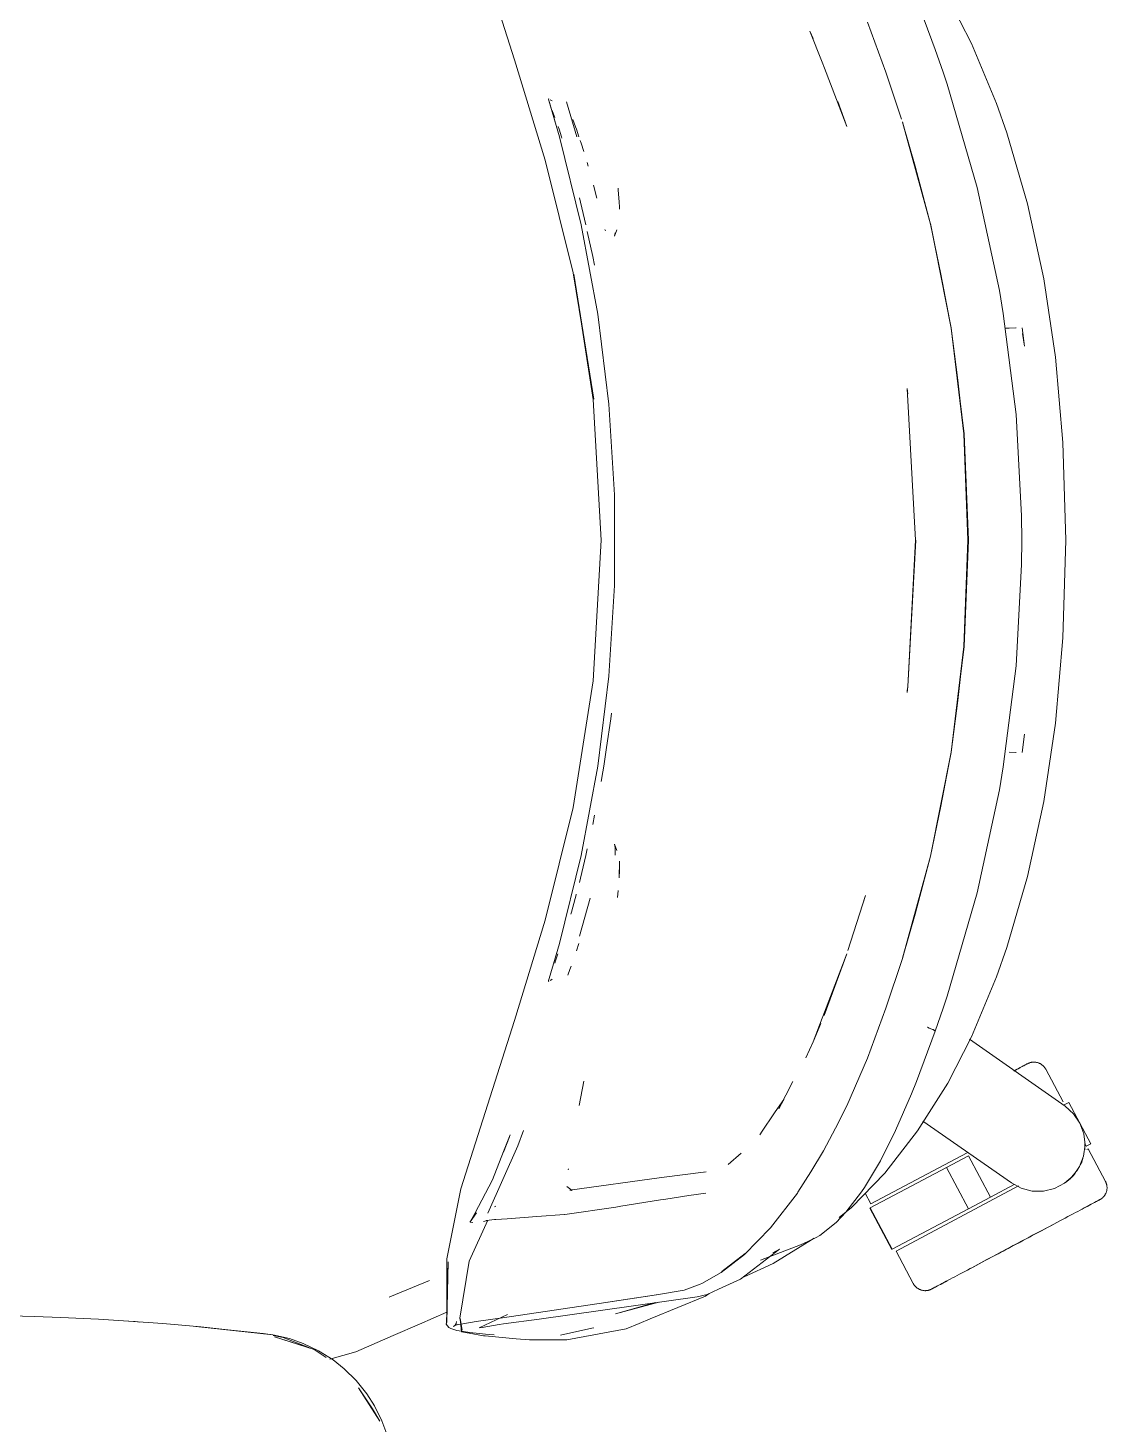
# Model space of a CAD drawing. Header units: millimetres. Extents: x 79795 to 317870, y -36033 to 97293.
# Drawn here: x 228920.4 to 229242.7, y 32901.3 to 33318.5 of the extents above; entities that cross this region are included whole.
import ezdxf

# ---------------------------------------------------------------- set-up
doc = ezdxf.new("R2010")
doc.units = ezdxf.units.MM
doc.header["$MEASUREMENT"] = 0
doc.layers.add('G-IMPT', color=8, linetype='CONTINUOUS', lineweight=9)
doc.layers.add('I-FURN', color=8, linetype='CONTINUOUS', lineweight=9)

msp = doc.modelspace()

# ---------------------------------------------------------------- linework, layer by layer
at = {"layer": 'G-IMPT'}
for p, q in [((229065.68, 33308.97), (229049.69, 33359.21)), ((229202.15, 33313.85), (229195.06, 33327.63)), ((229191.34, 33312.06), (229185.74, 33327.13)), ((229176.57, 33305.28), (229171.11, 33320.16)), ((229157.6, 33308.2), (229153.88, 33317.52)), ((229153.88, 33317.52), (229154.88, 33315.28)), ((229191.34, 33312.06), (229193.68, 33305.24)), ((229209.67, 33295.88), (229202.15, 33313.85)), ((229074.86, 33278.99), (229065.68, 33308.97)), ((229158.27, 33306.47), (229157.6, 33308.2)), ((229164.98, 33289.03), (229158.27, 33306.47)), ((229176.57, 33305.28), (229181.29, 33291.21)), ((229194.88, 33301.63), (229193.68, 33305.24)), ((229194.88, 33301.63), (229203.82, 33270.8)), ((229075.82, 33297.17), (229075.96, 33297.41)), ((229079.09, 33285.95), (229075.82, 33297.17)), ((229079.09, 33285.95), (229075.98, 33296.77)), ((229076.03, 33296.48), (229075.98, 33296.77)), ((229079.09, 33285.95), (229076.03, 33296.48)), ((229076.91, 33296.63), (229076.3, 33297.01)), ((229076.91, 33296.63), (229076.7, 33296.77)), ((229084.29, 33285.94), (229081.25, 33296.37)), ((229164.98, 33289.03), (229162.26, 33296.46)), ((229209.67, 33295.88), (229212.74, 33287.15)), ((229077.36, 33292.69), (229076.97, 33293.76)), ((229077.71, 33291.72), (229077.36, 33292.69)), ((229083.16, 33291.12), (229083.92, 33288.96)), ((229185.31, 33277.11), (229181.53, 33290.28)), ((229189.96, 33259.87), (229181.53, 33290.28)), ((229189.96, 33259.87), (229181.58, 33290.36)), ((229078.7, 33288.97), (229078.99, 33288.17)), ((229079.72, 33285.94), (229078.99, 33288.17)), ((229085.64, 33259.63), (229079.09, 33285.95)), ((229079.72, 33285.94), (229079.87, 33285.49)), ((229084.18, 33288.24), (229083.92, 33288.96)), ((229084.18, 33288.24), (229084.95, 33285.94)), ((229212.74, 33287.15), (229218.92, 33265.9)), ((229085.33, 33284.8), (229085.57, 33284.02)), ((229085.57, 33284.02), (229086.36, 33281.53)), ((229074.86, 33278.99), (229083.18, 33245.31)), ((229087.35, 33278.23), (229087.68, 33277.11)), ((229185.31, 33277.11), (229189.96, 33259.87)), ((229089.26, 33271.44), (229090.26, 33267.58)), ((229089.26, 33271.44), (229089.65, 33269.92)), ((229096.68, 33270.09), (229096.65, 33270.57)), ((229096.96, 33266.38), (229096.68, 33270.09)), ((229210.49, 33240.01), (229203.82, 33270.8)), ((229085.41, 33266.36), (229085.07, 33267.65)), ((229086.96, 33259.61), (229085.41, 33266.36)), ((229096.96, 33266.38), (229097.06, 33265.01)), ((229097.06, 33264.31), (229097.06, 33265.01)), ((229218.92, 33265.9), (229223.73, 33243.54)), ((229085.64, 33259.63), (229090.57, 33232.96)), ((229089.12, 33250.21), (229087.41, 33257.64)), ((229092.86, 33257.82), (229092.72, 33258.23)), ((229095.53, 33256.22), (229096.21, 33258.17)), ((229095.53, 33256.22), (229095.74, 33257.27)), ((229196.14, 33228.74), (229189.92, 33259.98)), ((229189.92, 33259.98), (229196.13, 33228.82)), ((229189.96, 33259.87), (229193.04, 33244.84)), ((229089.59, 33247.58), (229089.12, 33250.21)), ((229083.18, 33245.31), (229089.43, 33207.57)), ((229089.17, 33207.4), (229083.44, 33244.93)), ((229089.43, 33207.57), (229083.44, 33244.93)), ((229196.14, 33228.74), (229193.04, 33244.84)), ((229211.67, 33233.09), (229210.49, 33240.01)), ((229227.22, 33220.12), (229223.73, 33243.54)), ((229090.57, 33232.96), (229093.87, 33206.04)), ((229215.49, 33202.92), (229211.67, 33233.09)), ((229199.96, 33197.22), (229196.13, 33228.82)), ((229198.08, 33213.26), (229196.14, 33228.74)), ((229199.92, 33197.18), (229196.14, 33228.74)), ((229212.22, 33228.73), (229213.47, 33228.78)), ((229215.56, 33228.85), (229213.47, 33228.78)), ((229215.56, 33228.85), (229215.45, 33228.85)), ((229217.32, 33228.82), (229217.97, 33223.41)), ((229217.4, 33227.18), (229217.97, 33223.41)), ((229229.48, 33194.55), (229227.22, 33220.12)), ((229182.92, 33210.69), (229182.96, 33210.44)), ((229185.47, 33165.41), (229182.97, 33210.75)), ((229182.97, 33210.75), (229183.19, 33209.14)), ((229198.08, 33213.26), (229199.92, 33197.18)), ((229089.17, 33207.4), (229091.53, 33165.41)), ((229183.19, 33209.14), (229182.96, 33210.44)), ((229095.52, 33178.97), (229093.87, 33206.04)), ((229217.1, 33172.72), (229215.49, 33202.92)), ((229199.92, 33197.18), (229200.6, 33182.29)), ((229199.92, 33197.18), (229201.06, 33165.41)), ((229201.29, 33165.41), (229199.96, 33197.22)), ((229230.33, 33165.41), (229229.48, 33194.55)), ((229200.6, 33182.29), (229201.06, 33165.41)), ((229095.52, 33151.85), (229095.52, 33178.97)), ((229217.1, 33172.72), (229217.2, 33165.41)), ((229089.17, 33123.42), (229091.53, 33165.41)), ((229185.52, 33165.41), (229183.19, 33121.68)), ((229185.47, 33165.41), (229183.19, 33121.68)), ((229199.92, 33133.63), (229201.06, 33165.41)), ((229199.96, 33133.59), (229201.29, 33165.41)), ((229200.6, 33148.52), (229201.06, 33165.41)), ((229217.1, 33158.1), (229217.2, 33165.41)), ((229229.48, 33136.27), (229230.33, 33165.41)), ((229217.1, 33158.1), (229215.49, 33127.89)), ((229095.52, 33151.85), (229093.87, 33124.78)), ((229200.6, 33148.52), (229199.92, 33133.63)), ((229227.22, 33110.7), (229229.48, 33136.27)), ((229199.96, 33133.59), (229196.13, 33102)), ((229199.92, 33133.63), (229196.14, 33102.08)), ((229199.92, 33133.63), (229198.08, 33117.55)), ((229215.49, 33127.89), (229211.67, 33097.72)), ((229083.18, 33085.51), (229089.17, 33123.42)), ((229090.57, 33097.86), (229093.87, 33124.78)), ((229182.92, 33120.13), (229182.96, 33120.38)), ((229183.19, 33121.68), (229182.93, 33119.9)), ((229183.19, 33121.68), (229182.96, 33120.38)), ((229196.14, 33102.08), (229198.08, 33117.55)), ((229093.19, 33103.49), (229094.49, 33112.01)), ((229094.49, 33112.01), (229094.67, 33113.67)), ((229223.73, 33087.28), (229227.22, 33110.7)), ((229217.32, 33101.99), (229217.97, 33107.41)), ((229093.19, 33103.49), (229092.34, 33097.86)), ((229189.96, 33070.95), (229196.14, 33102.08)), ((229189.96, 33070.95), (229196.13, 33102)), ((229196.14, 33102.08), (229193.04, 33085.97)), ((229213.47, 33102.04), (229215.56, 33101.96)), ((229215.56, 33101.96), (229215.45, 33101.96)), ((229085.64, 33071.19), (229090.57, 33097.86)), ((229091.54, 33093.33), (229092.09, 33096.23)), ((229092.34, 33097.86), (229092.09, 33096.23)), ((229211.67, 33097.72), (229210.49, 33090.8)), ((229203.82, 33060.01), (229210.49, 33090.8)), ((229083.18, 33085.51), (229074.86, 33051.82)), ((229189.96, 33070.95), (229193.04, 33085.97)), ((229218.92, 33064.91), (229223.73, 33087.28)), ((229089.61, 33083.23), (229089.08, 33080.41)), ((229087.41, 33073.18), (229086.96, 33071.21)), ((229095.74, 33073.55), (229095.53, 33074.6)), ((229095.53, 33074.6), (229096.21, 33072.65)), ((229095.74, 33073.55), (229095.77, 33071.24)), ((229085.64, 33071.19), (229079.09, 33044.87)), ((229085.41, 33064.45), (229086.96, 33071.21)), ((229095.79, 33071.38), (229095.77, 33071.24)), ((229097.07, 33069.54), (229096.98, 33064.48)), ((229097.07, 33069.54), (229097.06, 33066.76)), ((229189.96, 33070.95), (229181.53, 33040.54)), ((229189.96, 33070.95), (229181.58, 33040.45)), ((229185.31, 33053.7), (229189.96, 33070.95)), ((229096.98, 33064.48), (229097.06, 33066.76)), ((229212.74, 33043.67), (229218.92, 33064.91)), ((229085.41, 33064.45), (229085.07, 33063.16)), ((229096.66, 33060.69), (229096.45, 33058.59)), ((229083.79, 33058.3), (229082.67, 33054.3)), ((229083.79, 33058.3), (229084.11, 33059.44)), ((229084.11, 33059.44), (229084.15, 33059.61)), ((229085.13, 33047.07), (229088.31, 33058.44)), ((229170.51, 33059.26), (229165.26, 33042.78)), ((229170.51, 33059.26), (229169.44, 33055.83)), ((229203.82, 33060.01), (229194.88, 33029.18)), ((229082.67, 33054.3), (229082.47, 33053.61)), ((229185.31, 33053.7), (229181.53, 33040.54)), ((229065.68, 33021.85), (229074.86, 33051.82)), ((229079.09, 33044.87), (229076.02, 33034.44)), ((229084.93, 33044.88), (229084.21, 33042.67)), ((229077.93, 33039.67), (229077.69, 33039.01)), ((229077.93, 33039.67), (229078.68, 33041.77)), ((229164.98, 33041.79), (229158.16, 33023.39)), ((229164.98, 33041.79), (229158.27, 33024.34)), ((229181.58, 33040.45), (229176.57, 33025.54)), ((229212.74, 33043.67), (229209.67, 33034.94)), ((229082.22, 33037.12), (229081.61, 33035.46)), ((229082.22, 33037.12), (229082.59, 33038.13)), ((229075.82, 33033.65), (229075.88, 33033.88)), ((229075.91, 33033.42), (229075.82, 33033.65)), ((229075.88, 33033.88), (229075.95, 33034.17)), ((229075.95, 33034.17), (229076.02, 33034.44)), ((229076.91, 33034.19), (229076.3, 33033.8)), ((229076.91, 33034.19), (229076.7, 33034.04)), ((229209.67, 33034.94), (229202.15, 33016.96)), ((229194.88, 33029.18), (229193.68, 33025.58)), ((229158.27, 33024.34), (229157.6, 33022.62)), ((229171.11, 33010.66), (229176.57, 33025.54)), ((229191.28, 33018.65), (229193.68, 33025.58)), ((229065.68, 33021.85), (229049.69, 32971.61)), ((229154.88, 33015.53), (229157.6, 33022.62)), ((229154.88, 33015.53), (229157.19, 33020.98)), ((229190.04, 33019.43), (229188.99, 33019.86)), ((229188.99, 33019.86), (229189.58, 33019.63)), ((229190.04, 33019.43), (229189.58, 33019.63)), ((229190.04, 33019.43), (229190.69, 33019.15)), ((229190.04, 33019.43), (229190.87, 33019.05)), ((229190.69, 33019.15), (229190.87, 33019.05)), ((229191.28, 33018.78), (229190.87, 33019.05)), ((229190.87, 33019.05), (229191.27, 33018.83)), ((229191.28, 33018.78), (229191.27, 33018.83)), ((229191.31, 33018.65), (229191.28, 33018.78)), ((229191.28, 33018.78), (229191.28, 33018.65)), ((229152.69, 33010.69), (229154.88, 33015.53)), ((229185.74, 33003.68), (229191.31, 33018.65)), ((229195.06, 33003.19), (229202.15, 33016.96)), ((229171.11, 33010.66), (229164.94, 32996.43)), ((229086.4, 33003.74), (229084.99, 32996.48)), ((229148.81, 33003.64), (229144.63, 32995.54)), ((229184.26, 33000), (229185.74, 33003.68)), ((229186.09, 32988.89), (229195.06, 33003.19)), ((229146.13, 32998.31), (229143.57, 32994.56)), ((229146.13, 32998.31), (229144.63, 32995.54)), ((229179.49, 32989.05), (229184.26, 33000)), ((229143.18, 32993.98), (229139.68, 32988.85)), ((229143.57, 32994.56), (229143.18, 32993.98)), ((229161.55, 32989.7), (229164.94, 32996.43)), ((229161.55, 32989.7), (229157.98, 32982.91)), ((229064.39, 32987.69), (229062.36, 32982.59)), ((229062.36, 32982.59), (229064.16, 32987.12)), ((229062.37, 32982.79), (229064.39, 32987.69)), ((229068.41, 32989.01), (229066.67, 32984.43)), ((229139.68, 32988.85), (229138.93, 32987.74)), ((229179.49, 32989.05), (229174.96, 32979.99)), ((229179.27, 32988.6), (229174.96, 32979.99)), ((229179.49, 32989.05), (229175.27, 32980.59)), ((229186.09, 32988.89), (229176.28, 32976.29)), ((229179.27, 32988.6), (229179.49, 32989.05)), ((229066.67, 32984.43), (229057.74, 32964.27)), ((229059.11, 32974.32), (229062.37, 32982.79)), ((229133.41, 32982.21), (229129.5, 32978.88)), ((229154.21, 32976.68), (229157.98, 32982.91)), ((229081.72, 32977.26), (229081.77, 32977.61)), ((229174.96, 32979.99), (229170.23, 32972)), ((229174.96, 32979.99), (229175.27, 32980.59)), ((229059.11, 32974.32), (229053.84, 32964.21)), ((229109.56, 32974.93), (229082.22, 32971.2)), ((229109.56, 32974.93), (229122.91, 32976.71)), ((229122.91, 32976.71), (229122.44, 32976.57)), ((229154.21, 32976.68), (229150.33, 32970.59)), ((229166.32, 32966), (229176.28, 32976.29)), ((229049.69, 32971.61), (229045.49, 32950.65)), ((229081.37, 32972.31), (229082.93, 32971.07)), ((229082.22, 32971.2), (229082.49, 32971.15)), ((229082.72, 32971.11), (229082.49, 32971.15)), ((229117.75, 32969.58), (229110.91, 32968.52)), ((229117.75, 32969.58), (229122.82, 32970.33)), ((229142.14, 32959.89), (229150.16, 32970.33)), ((229150.16, 32970.33), (229150.33, 32970.59)), ((229164.65, 32964.58), (229169.37, 32970.71)), ((229169.37, 32970.71), (229170.23, 32972)), ((229060.12, 32966.44), (229059.68, 32966.17)), ((229080.71, 32963.93), (229095.92, 32966.14)), ((229095.92, 32966.14), (229097.48, 32966.39)), ((229097.48, 32966.39), (229109.25, 32968.26)), ((229110.91, 32968.52), (229109.25, 32968.26)), ((229164.65, 32964.58), (229161.76, 32961.55)), ((229162.65, 32963), (229166.32, 32966)), ((229052.12, 32949.95), (229057.71, 32962.24)), ((229052.49, 32961.76), (229052.45, 32961.93)), ((229052.49, 32961.76), (229054.33, 32964.46)), ((229052.49, 32961.76), (229053.84, 32964.21)), ((229052.51, 32961.63), (229052.49, 32961.76)), ((229053.2, 32961.48), (229052.51, 32961.63)), ((229056.47, 32961.79), (229057.24, 32962.07)), ((229057.3, 32962.09), (229057.24, 32962.07)), ((229059.76, 32962.38), (229057.3, 32962.09)), ((229059.76, 32962.38), (229060.13, 32962.42)), ((229063.54, 32962.67), (229060.13, 32962.42)), ((229063.54, 32962.67), (229072.39, 32963.31)), ((229080.63, 32963.92), (229072.39, 32963.31)), ((229080.71, 32963.93), (229080.63, 32963.92)), ((229156.89, 32957.69), (229161.76, 32961.55)), ((229134.4, 32951.99), (229142.14, 32959.89)), ((229154.4, 32956.38), (229142.95, 32949.26)), ((229155.76, 32957.07), (229153.32, 32955.9)), ((229154.4, 32956.38), (229155.17, 32956.88)), ((229155.76, 32957.07), (229156.89, 32957.69)), ((229134.4, 32951.99), (229127.44, 32946.57)), ((229127.66, 32946.9), (229134.61, 32952.3)), ((229134.61, 32952.3), (229131.04, 32949.49)), ((229144.84, 32953.55), (229133.19, 32944.64)), ((229139.18, 32950.32), (229151.09, 32954.83)), ((229144.84, 32953.55), (229142.89, 32952.44)), ((229153.32, 32955.9), (229151.09, 32954.83)), ((229045.93, 32949.76), (229045.35, 32931.32)), ((229045.49, 32950.65), (229045.45, 32931.78)), ((229045.93, 32949.76), (229045.45, 32931.78)), ((229052.12, 32949.95), (229049.41, 32932.9)), ((229127.66, 32946.9), (229131.04, 32949.49)), ((229142.95, 32949.26), (229134.32, 32945.28)), ((229040.35, 32944.22), (229028.49, 32939.3)), ((229127.44, 32946.57), (229121.6, 32943.29)), ((229133.19, 32944.64), (229126.61, 32941.57)), ((229092.95, 32937.63), (229108.14, 32939.95)), ((229093.55, 32937.72), (229108.72, 32940.02)), ((229093.55, 32937.72), (229108.14, 32939.95)), ((229122.69, 32939.52), (229106.24, 32932.72)), ((229116.39, 32941.32), (229108.72, 32940.02)), ((229121.18, 32943.07), (229116.39, 32941.32)), ((229120.26, 32939.36), (229123.25, 32940)), ((229121.18, 32943.07), (229121.6, 32943.29)), ((229123.86, 32940.29), (229122.69, 32939.52)), ((229126.61, 32941.57), (229123.25, 32940)), ((229028.23, 32939.19), (229028.49, 32939.3)), ((229092.95, 32937.63), (229062.08, 32933.07)), ((229073.04, 32932.68), (229120.26, 32939.36)), ((229095.84, 32934.23), (229108.78, 32937.74)), ((229095.84, 32934.23), (229107.73, 32937.59)), ((228910.01, 32933.75), (228922.32, 32933.45)), ((228930.2, 32933.16), (228922.32, 32933.45)), ((228930.2, 32933.16), (228941.5, 32932.62)), ((228950.38, 32932.06), (228941.5, 32932.62)), ((228950.38, 32932.06), (228960.66, 32931.33)), ((228952.42, 32931.92), (228950.51, 32932.01)), ((228952.42, 32931.92), (228953.83, 32931.79)), ((228972.06, 32930.34), (228960.66, 32931.33)), ((229029.46, 32927.77), (229037.29, 32931.19)), ((229037.29, 32931.19), (229045.46, 32934.76)), ((229045.32, 32931.2), (229045.51, 32932.07)), ((229045.32, 32931.2), (229045.72, 32930.63)), ((229045.35, 32931.32), (229045.45, 32931.78)), ((229045.45, 32931.78), (229045.49, 32931.96)), ((229045.51, 32932.07), (229045.49, 32931.96)), ((229047.96, 32930.85), (229054.22, 32931.96)), ((229048.3, 32931.4), (229047.98, 32930.86)), ((229048.3, 32931.4), (229048.38, 32931.9)), ((229050.1, 32929.32), (229049.41, 32932.9)), ((229050.1, 32929.32), (229049.47, 32932.87)), ((229049.47, 32932.87), (229049.86, 32928.91)), ((229062.08, 32933.07), (229054.22, 32931.96)), ((229063.63, 32934.05), (229055.19, 32930.05)), ((229061.08, 32931.03), (229062.38, 32931.24)), ((229073.04, 32932.68), (229062.38, 32931.24)), ((229099.02, 32929.74), (229102.88, 32931.33)), ((229106.24, 32932.72), (229102.88, 32931.33)), ((228993.5, 32927.99), (228970.54, 32930.45)), ((228970.54, 32930.45), (228990.68, 32928.32)), ((228993.5, 32927.99), (228972.06, 32930.34)), ((228989.17, 32928.47), (228990.68, 32928.32)), ((228993.5, 32927.99), (228990.68, 32928.32)), ((228993.5, 32927.99), (228998.46, 32926.84)), ((228993.57, 32927.78), (228996.63, 32927.2)), ((229005.85, 32923.59), (228993.99, 32927.41)), ((229003.14, 32924.49), (228993.99, 32927.41)), ((228996.63, 32927.2), (229004.81, 32924)), ((229018.33, 32922.91), (229029.46, 32927.77)), ((229046.09, 32930.13), (229045.72, 32930.63)), ((229046.09, 32930.13), (229046.63, 32929.81)), ((229048.49, 32929.26), (229046.63, 32929.81)), ((229048.58, 32931.02), (229047.48, 32930.46)), ((229047.98, 32930.86), (229047.48, 32930.46)), ((229048.58, 32931.02), (229047.96, 32930.85)), ((229051.77, 32928.73), (229048.49, 32929.26)), ((229052.18, 32928.47), (229049.86, 32928.91)), ((229051.77, 32928.73), (229052.38, 32928.65)), ((229052.18, 32928.47), (229056.43, 32927.66)), ((229057.07, 32928.13), (229052.38, 32928.65)), ((229055.19, 32930.05), (229056.06, 32930.19)), ((229056.06, 32930.19), (229061.08, 32931.03)), ((229056.9, 32927.62), (229056.43, 32927.66)), ((229066.23, 32926.81), (229056.9, 32927.62)), ((229057.07, 32928.13), (229059.66, 32927.92)), ((229079.46, 32927.91), (229088.76, 32929.95)), ((229081.32, 32926.5), (229099.02, 32929.74)), ((229088.76, 32929.95), (229089.34, 32930.1)), ((229002.59, 32925.39), (228998.46, 32926.84)), ((229007.17, 32923.2), (229002.59, 32925.39)), ((229005.85, 32923.59), (229003.14, 32924.49)), ((229005.85, 32923.59), (229009.43, 32921.17)), ((229007.17, 32923.2), (229011.5, 32920.47)), ((229018.33, 32922.91), (229010.51, 32920.65)), ((229066.23, 32926.81), (229070.18, 32926.47)), ((229070.18, 32926.47), (229074.35, 32926.47)), ((229081.32, 32926.5), (229074.35, 32926.47)), ((229014.8, 32917.84), (229011.5, 32920.47)), ((229018.41, 32914.29), (229014.8, 32917.84)), ((229018.41, 32914.29), (229021.6, 32910.32)), ((229025.46, 32902.17), (229019.14, 32912.12)), ((229023.3, 32905.84), (229019.14, 32912.12)), ((229023.86, 32906.77), (229021.6, 32910.32)), ((229026.11, 32902.26), (229023.86, 32906.77)), ((229025.46, 32902.17), (229023.3, 32905.84)), ((229026.11, 32902.26), (229027.82, 32897.49))]:
    msp.add_line(p, q, dxfattribs=at)
at = {"layer": 'I-FURN'}
for p, q in [((229201.53, 33016.29), (229230.12, 32996.27)), ((229214.79, 33006.78), (229215.33, 33007.07)), ((229215.6, 33007.22), (229215.09, 33006.94)), ((229215.33, 33007.07), (229215.83, 33007.34)), ((229216.08, 33007.47), (229215.6, 33007.22)), ((229215.83, 33007.34), (229216.29, 33007.58)), ((229216.53, 33007.71), (229216.08, 33007.47)), ((229216.29, 33007.58), (229216.72, 33007.81)), ((229216.94, 33007.93), (229216.53, 33007.71)), ((229216.72, 33007.81), (229217.12, 33008.02)), ((229217.31, 33008.12), (229216.94, 33007.93)), ((229217.12, 33008.02), (229217.47, 33008.21)), ((229217.65, 33008.3), (229217.31, 33008.12)), ((229217.47, 33008.21), (229217.79, 33008.38)), ((229217.95, 33008.46), (229217.65, 33008.3)), ((229217.79, 33008.38), (229218.07, 33008.53)), ((229218.2, 33008.6), (229217.95, 33008.46)), ((229218.07, 33008.53), (229218.31, 33008.65)), ((229218.42, 33008.72), (229218.2, 33008.6)), ((229218.31, 33008.65), (229218.51, 33008.76)), ((229218.6, 33008.81), (229218.42, 33008.72)), ((229218.51, 33008.76), (229218.67, 33008.85)), ((229218.74, 33008.89), (229218.6, 33008.81)), ((229218.67, 33008.85), (229218.8, 33008.91)), ((229218.84, 33008.94), (229218.74, 33008.89)), ((229218.8, 33008.91), (229218.88, 33008.96)), ((229218.91, 33008.97), (229218.84, 33008.94)), ((229218.88, 33008.96), (229218.92, 33008.98)), ((229218.93, 33008.98), (229218.91, 33008.97)), ((229218.92, 33008.98), (229218.93, 33008.98)), ((229218.93, 33008.98), (229219.07, 33009.05)), ((229219.07, 33009.05), (229219.22, 33009.12)), ((229219.22, 33009.12), (229219.36, 33009.18)), ((229219.36, 33009.18), (229219.52, 33009.24)), ((229219.52, 33009.24), (229219.67, 33009.29)), ((229219.67, 33009.29), (229219.83, 33009.33)), ((229219.83, 33009.33), (229219.98, 33009.37)), ((229219.98, 33009.37), (229220.14, 33009.4)), ((229220.14, 33009.4), (229220.3, 33009.42)), ((229220.3, 33009.42), (229220.46, 33009.44)), ((229220.46, 33009.44), (229220.62, 33009.45)), ((229220.62, 33009.45), (229220.78, 33009.45)), ((229220.78, 33009.45), (229220.94, 33009.45)), ((229220.94, 33009.45), (229221.1, 33009.44)), ((229221.1, 33009.44), (229221.27, 33009.43)), ((229221.27, 33009.43), (229221.42, 33009.41)), ((229221.42, 33009.41), (229221.58, 33009.38)), ((229221.58, 33009.38), (229221.74, 33009.35)), ((229221.74, 33009.35), (229221.9, 33009.31)), ((229221.9, 33009.31), (229222.05, 33009.26)), ((229222.05, 33009.26), (229222.2, 33009.21)), ((229222.2, 33009.21), (229222.35, 33009.15)), ((229222.35, 33009.15), (229222.5, 33009.08)), ((229222.5, 33009.08), (229222.65, 33009.01)), ((229222.65, 33009.01), (229222.79, 33008.94)), ((229222.79, 33008.94), (229222.93, 33008.86)), ((229222.93, 33008.86), (229223.06, 33008.77)), ((229223.06, 33008.77), (229223.2, 33008.68)), ((229223.2, 33008.68), (229223.32, 33008.58)), ((229223.32, 33008.58), (229223.45, 33008.48)), ((229223.45, 33008.48), (229223.57, 33008.37)), ((229223.57, 33008.37), (229223.68, 33008.26)), ((229223.68, 33008.26), (229223.8, 33008.14)), ((229223.8, 33008.14), (229223.9, 33008.02)), ((229223.9, 33008.02), (229224, 33007.89)), ((229224, 33007.89), (229224.1, 33007.76)), ((229224.1, 33007.76), (229224.19, 33007.63)), ((229224.19, 33007.63), (229224.28, 33007.49)), ((229224.28, 33007.49), (229224.36, 33007.35)), ((229224.36, 33007.35), (229224.38, 33007.32)), ((229229.53, 32997.63), (229224.38, 33007.32)), ((229229.88, 32996.69), (229231.28, 32997.43)), ((229229.97, 32996.73), (229229.88, 32996.69)), ((229230.12, 32996.27), (229232.63, 32994.01)), ((229237.85, 32985.07), (229231.28, 32997.43)), ((229232.63, 32994.01), (229234.53, 32991.22)), ((229214.07, 32973.34), (229187.63, 32991.85)), ((229234.53, 32991.22), (229235.7, 32988.06)), ((229235.7, 32988.06), (229236.08, 32984.71)), ((229172.13, 32967.11), (229200.83, 32982.37)), ((229194.66, 32977.96), (229201.3, 32981.49)), ((229207.87, 32969.13), (229201.3, 32981.49)), ((229235.66, 32981.37), (229234.44, 32978.22)), ((229236.08, 32984.71), (229235.66, 32981.37)), ((229236.05, 32985.08), (229236.45, 32984.32)), ((229237.85, 32985.07), (229236.45, 32984.32)), ((229236.45, 32984.32), (229236.54, 32984.37)), ((229236.66, 32983.3), (229237.04, 32983.5)), ((229242.19, 32973.82), (229237.04, 32983.5)), ((229171.95, 32965.88), (229194.66, 32977.96)), ((229201.23, 32965.6), (229194.66, 32977.96)), ((229231.67, 32974.6), (229233.96, 32977.38)), ((229234.44, 32978.22), (229232.5, 32975.46)), ((229214.93, 32972.88), (229207.87, 32969.13)), ((229217.04, 32971.75), (229214.07, 32973.34)), ((229229.96, 32973.24), (229226.97, 32971.69)), ((229232.5, 32975.46), (229229.96, 32973.24)), ((229230.25, 32973.44), (229231.67, 32974.6)), ((229242.19, 32973.82), (229242.26, 32973.67)), ((229242.26, 32973.67), (229242.33, 32973.53)), ((229242.33, 32973.53), (229242.39, 32973.38)), ((229242.39, 32973.38), (229242.44, 32973.23)), ((229242.44, 32973.23), (229242.49, 32973.07)), ((229242.49, 32973.07), (229242.54, 32972.92)), ((229242.54, 32972.92), (229242.57, 32972.76)), ((229170.46, 32970.27), (229172.13, 32967.11)), ((229179.65, 32952.99), (229216.25, 32972.45)), ((229207.87, 32969.13), (229201.23, 32965.6)), ((229220.31, 32970.93), (229217.04, 32971.75)), ((229223.68, 32970.9), (229220.31, 32970.93)), ((229226.97, 32971.69), (229223.68, 32970.9)), ((229241.1, 32968.74), (229240.97, 32968.64)), ((229241.22, 32968.84), (229241.1, 32968.74)), ((229241.34, 32968.95), (229241.22, 32968.84)), ((229241.46, 32969.06), (229241.34, 32968.95)), ((229241.57, 32969.17), (229241.46, 32969.06)), ((229241.68, 32969.29), (229241.57, 32969.17)), ((229241.78, 32969.42), (229241.68, 32969.29)), ((229241.88, 32969.55), (229241.78, 32969.42)), ((229241.97, 32969.68), (229241.88, 32969.55)), ((229242.06, 32969.81), (229241.97, 32969.68)), ((229242.14, 32969.95), (229242.06, 32969.81)), ((229242.22, 32970.09), (229242.14, 32969.95)), ((229242.29, 32970.24), (229242.22, 32970.09)), ((229242.35, 32970.39), (229242.29, 32970.24)), ((229242.41, 32970.54), (229242.35, 32970.39)), ((229242.47, 32970.69), (229242.41, 32970.54)), ((229242.51, 32970.84), (229242.47, 32970.69)), ((229242.55, 32971), (229242.51, 32970.84)), ((229242.59, 32971.16), (229242.55, 32971)), ((229242.57, 32972.76), (229242.6, 32972.6)), ((229242.61, 32971.32), (229242.59, 32971.16)), ((229242.6, 32972.6), (229242.63, 32972.44)), ((229242.63, 32971.48), (229242.61, 32971.32)), ((229242.63, 32972.44), (229242.64, 32972.28)), ((229242.65, 32971.64), (229242.63, 32971.48)), ((229242.64, 32972.28), (229242.65, 32972.12)), ((229242.65, 32972.12), (229242.66, 32971.96)), ((229242.66, 32971.8), (229242.65, 32971.64)), ((229242.66, 32971.96), (229242.66, 32971.8)), ((229171.78, 32965.79), (229178.35, 32953.43)), ((229178.52, 32953.52), (229171.95, 32965.88)), ((229201.23, 32965.6), (229178.52, 32953.52)), ((229233.23, 32964.49), (229233.92, 32964.86)), ((229233.92, 32964.86), (229234.58, 32965.21)), ((229234.58, 32965.21), (229235.22, 32965.55)), ((229235.22, 32965.55), (229235.82, 32965.87)), ((229236.13, 32966.03), (229235.55, 32965.72)), ((229235.82, 32965.87), (229236.39, 32966.17)), ((229236.68, 32966.32), (229236.13, 32966.03)), ((229236.39, 32966.17), (229236.92, 32966.45)), ((229237.2, 32966.6), (229236.68, 32966.32)), ((229236.92, 32966.45), (229237.42, 32966.72)), ((229237.68, 32966.86), (229237.2, 32966.6)), ((229237.42, 32966.72), (229237.89, 32966.97)), ((229238.13, 32967.09), (229237.68, 32966.86)), ((229237.89, 32966.97), (229238.32, 32967.2)), ((229238.54, 32967.31), (229238.13, 32967.09)), ((229238.32, 32967.2), (229238.71, 32967.4)), ((229238.91, 32967.51), (229238.54, 32967.31)), ((229238.71, 32967.4), (229239.07, 32967.59)), ((229239.24, 32967.69), (229238.91, 32967.51)), ((229239.07, 32967.59), (229239.39, 32967.76)), ((229239.54, 32967.85), (229239.24, 32967.69)), ((229239.39, 32967.76), (229239.67, 32967.91)), ((229239.8, 32967.98), (229239.54, 32967.85)), ((229239.67, 32967.91), (229239.91, 32968.04)), ((229240.02, 32968.1), (229239.8, 32967.98)), ((229239.91, 32968.04), (229240.11, 32968.15)), ((229240.2, 32968.2), (229240.02, 32968.1)), ((229240.11, 32968.15), (229240.27, 32968.23)), ((229240.34, 32968.27), (229240.2, 32968.2)), ((229240.27, 32968.23), (229240.39, 32968.3)), ((229240.44, 32968.32), (229240.34, 32968.27)), ((229240.39, 32968.3), (229240.47, 32968.34)), ((229240.5, 32968.36), (229240.44, 32968.32)), ((229240.47, 32968.34), (229240.52, 32968.36)), ((229240.52, 32968.37), (229240.5, 32968.36)), ((229240.56, 32968.39), (229240.52, 32968.37)), ((229240.52, 32968.36), (229240.52, 32968.37)), ((229240.7, 32968.47), (229240.56, 32968.39)), ((229240.84, 32968.55), (229240.7, 32968.47)), ((229240.97, 32968.64), (229240.84, 32968.55)), ((229225.42, 32960.34), (229224.49, 32959.84)), ((229224.92, 32960.07), (229225.84, 32960.56)), ((229226.34, 32960.82), (229225.42, 32960.34)), ((229225.84, 32960.56), (229226.75, 32961.04)), ((229226.75, 32961.04), (229227.64, 32961.52)), ((229227.64, 32961.52), (229228.51, 32961.98)), ((229228.51, 32961.98), (229229.35, 32962.43)), ((229229.35, 32962.43), (229230.18, 32962.87)), ((229230.18, 32962.87), (229230.98, 32963.29)), ((229230.98, 32963.29), (229231.75, 32963.7)), ((229231.75, 32963.7), (229232.5, 32964.1)), ((229232.5, 32964.1), (229233.23, 32964.49)), ((229217.66, 32956.21), (229216.66, 32955.68)), ((229217.12, 32955.92), (229218.12, 32956.46)), ((229218.66, 32956.74), (229217.66, 32956.21)), ((229218.12, 32956.46), (229219.12, 32956.99)), ((229219.66, 32957.27), (229218.66, 32956.74)), ((229219.12, 32956.99), (229220.11, 32957.51)), ((229220.64, 32957.8), (229219.66, 32957.27)), ((229220.11, 32957.51), (229221.09, 32958.04)), ((229221.62, 32958.32), (229220.64, 32957.8)), ((229221.09, 32958.04), (229222.07, 32958.56)), ((229222.59, 32958.83), (229221.62, 32958.32)), ((229222.07, 32958.56), (229223.03, 32959.07)), ((229223.55, 32959.34), (229222.59, 32958.83)), ((229223.03, 32959.07), (229223.98, 32959.57)), ((229224.49, 32959.84), (229223.55, 32959.34)), ((229223.98, 32959.57), (229224.92, 32960.07)), ((229179.65, 32952.99), (229184.8, 32943.3)), ((229209.15, 32951.68), (229210.12, 32952.2)), ((229210.66, 32952.49), (229209.67, 32951.96)), ((229210.12, 32952.2), (229211.11, 32952.73)), ((229211.65, 32953.01), (229210.66, 32952.49)), ((229211.11, 32952.73), (229212.11, 32953.26)), ((229212.64, 32953.54), (229211.65, 32953.01)), ((229212.11, 32953.26), (229213.1, 32953.79)), ((229213.65, 32954.08), (229212.64, 32953.54)), ((229213.1, 32953.79), (229214.11, 32954.32)), ((229214.65, 32954.61), (229213.65, 32954.08)), ((229214.11, 32954.32), (229215.11, 32954.86)), ((229215.66, 32955.14), (229214.65, 32954.61)), ((229215.11, 32954.86), (229216.12, 32955.39)), ((229216.66, 32955.68), (229215.66, 32955.14)), ((229216.12, 32955.39), (229217.12, 32955.92)), ((229202.26, 32948.02), (229201.41, 32947.57)), ((229201.8, 32947.78), (229202.66, 32948.23)), ((229203.13, 32948.48), (229202.26, 32948.02)), ((229202.66, 32948.23), (229203.54, 32948.7)), ((229204.02, 32948.96), (229203.13, 32948.48)), ((229203.54, 32948.7), (229204.43, 32949.18)), ((229204.92, 32949.44), (229204.02, 32948.96)), ((229204.43, 32949.18), (229205.35, 32949.66)), ((229205.85, 32949.93), (229204.92, 32949.44)), ((229205.35, 32949.66), (229206.28, 32950.16)), ((229206.78, 32950.43), (229205.85, 32949.93)), ((229206.28, 32950.16), (229207.22, 32950.66)), ((229207.73, 32950.93), (229206.78, 32950.43)), ((229207.22, 32950.66), (229208.18, 32951.17)), ((229208.7, 32951.45), (229207.73, 32950.93)), ((229208.18, 32951.17), (229209.15, 32951.68)), ((229209.67, 32951.96), (229208.7, 32951.45)), ((229193.57, 32943.4), (229194.09, 32943.68)), ((229194.38, 32943.83), (229193.84, 32943.55)), ((229194.09, 32943.68), (229194.64, 32943.97)), ((229194.95, 32944.13), (229194.38, 32943.83)), ((229194.64, 32943.97), (229195.22, 32944.28)), ((229195.22, 32944.28), (229195.84, 32944.61)), ((229195.84, 32944.61), (229196.49, 32944.95)), ((229196.49, 32944.95), (229197.16, 32945.31)), ((229197.16, 32945.31), (229197.87, 32945.69)), ((229197.87, 32945.69), (229198.61, 32946.08)), ((229198.61, 32946.08), (229199.37, 32946.48)), ((229199.37, 32946.48), (229200.16, 32946.9)), ((229200.16, 32946.9), (229200.97, 32947.33)), ((229200.97, 32947.33), (229201.8, 32947.78)), ((229184.82, 32943.26), (229184.8, 32943.3)), ((229184.9, 32943.12), (229184.82, 32943.26)), ((229184.98, 32942.99), (229184.9, 32943.12)), ((229185.07, 32942.85), (229184.98, 32942.99)), ((229185.17, 32942.72), (229185.07, 32942.85)), ((229185.27, 32942.6), (229185.17, 32942.72)), ((229185.38, 32942.48), (229185.27, 32942.6)), ((229185.49, 32942.36), (229185.38, 32942.48)), ((229185.6, 32942.25), (229185.49, 32942.36)), ((229185.72, 32942.14), (229185.6, 32942.25)), ((229185.85, 32942.04), (229185.72, 32942.14)), ((229185.98, 32941.94), (229185.85, 32942.04)), ((229186.11, 32941.85), (229185.98, 32941.94)), ((229186.24, 32941.76), (229186.11, 32941.85)), ((229186.38, 32941.68), (229186.24, 32941.76)), ((229186.52, 32941.6), (229186.38, 32941.68)), ((229186.67, 32941.53), (229186.52, 32941.6)), ((229186.82, 32941.47), (229186.67, 32941.53)), ((229186.97, 32941.41), (229186.82, 32941.47)), ((229187.12, 32941.36), (229186.97, 32941.41)), ((229187.27, 32941.31), (229187.12, 32941.36)), ((229187.43, 32941.27), (229187.27, 32941.31)), ((229187.59, 32941.24), (229187.43, 32941.27)), ((229187.75, 32941.21), (229187.59, 32941.24)), ((229187.91, 32941.19), (229187.75, 32941.21)), ((229188.07, 32941.17), (229187.91, 32941.19)), ((229188.23, 32941.16), (229188.07, 32941.17)), ((229188.39, 32941.16), (229188.23, 32941.16)), ((229188.55, 32941.17), (229188.39, 32941.16)), ((229188.71, 32941.18), (229188.55, 32941.17)), ((229188.87, 32941.2), (229188.71, 32941.18)), ((229189.03, 32941.22), (229188.87, 32941.2)), ((229189.19, 32941.25), (229189.03, 32941.22)), ((229189.35, 32941.29), (229189.19, 32941.25)), ((229189.5, 32941.33), (229189.35, 32941.29)), ((229189.66, 32941.38), (229189.5, 32941.33)), ((229189.81, 32941.43), (229189.66, 32941.38)), ((229189.96, 32941.49), (229189.81, 32941.43)), ((229190.1, 32941.56), (229189.96, 32941.49)), ((229190.25, 32941.63), (229190.1, 32941.56)), ((229190.29, 32941.66), (229190.25, 32941.64)), ((229190.25, 32941.63), (229190.27, 32941.65)), ((229190.25, 32941.64), (229190.25, 32941.63)), ((229190.27, 32941.65), (229190.33, 32941.68)), ((229190.38, 32941.7), (229190.29, 32941.66)), ((229190.33, 32941.68), (229190.43, 32941.73)), ((229190.5, 32941.77), (229190.38, 32941.7)), ((229190.43, 32941.73), (229190.57, 32941.81)), ((229190.66, 32941.85), (229190.5, 32941.77)), ((229190.57, 32941.81), (229190.75, 32941.9)), ((229190.86, 32941.96), (229190.66, 32941.85)), ((229190.75, 32941.9), (229190.97, 32942.02)), ((229191.1, 32942.09), (229190.86, 32941.96)), ((229190.97, 32942.02), (229191.23, 32942.16)), ((229191.38, 32942.24), (229191.1, 32942.09)), ((229191.23, 32942.16), (229191.52, 32942.31)), ((229191.7, 32942.41), (229191.38, 32942.24)), ((229191.52, 32942.31), (229191.86, 32942.49)), ((229192.05, 32942.6), (229191.7, 32942.41)), ((229191.86, 32942.49), (229192.23, 32942.69)), ((229192.45, 32942.81), (229192.05, 32942.6)), ((229192.23, 32942.69), (229192.64, 32942.91)), ((229192.88, 32943.03), (229192.45, 32942.81)), ((229192.64, 32942.91), (229193.09, 32943.15)), ((229193.34, 32943.28), (229192.88, 32943.03)), ((229193.09, 32943.15), (229193.57, 32943.4)), ((229193.84, 32943.55), (229193.34, 32943.28))]:
    msp.add_line(p, q, dxfattribs=at)
for points in [[(229236.05, 32985.08), (229236.06, 32984.85), (229236.06, 32984.31), (229236.02, 32983.64), (229235.98, 32983.27)], [(229233.11, 32976.17), (229232.78, 32975.75), (229232.45, 32975.32), (229232.02, 32974.93)]]:
    msp.add_open_spline(points, degree=3, dxfattribs=at)
msp.add_open_spline([(229235.46, 32980.66), (229235.31, 32980.19), (229235.09, 32979.57), (229234.79, 32978.93), (229234.72, 32978.78)], degree=3, knots=[-0.6, -0.6, -0.6, -0.6, -0.5, -0.4680239, -0.4680239, -0.4680239, -0.4680239], dxfattribs=at)

doc.saveas('drawing.dxf')
